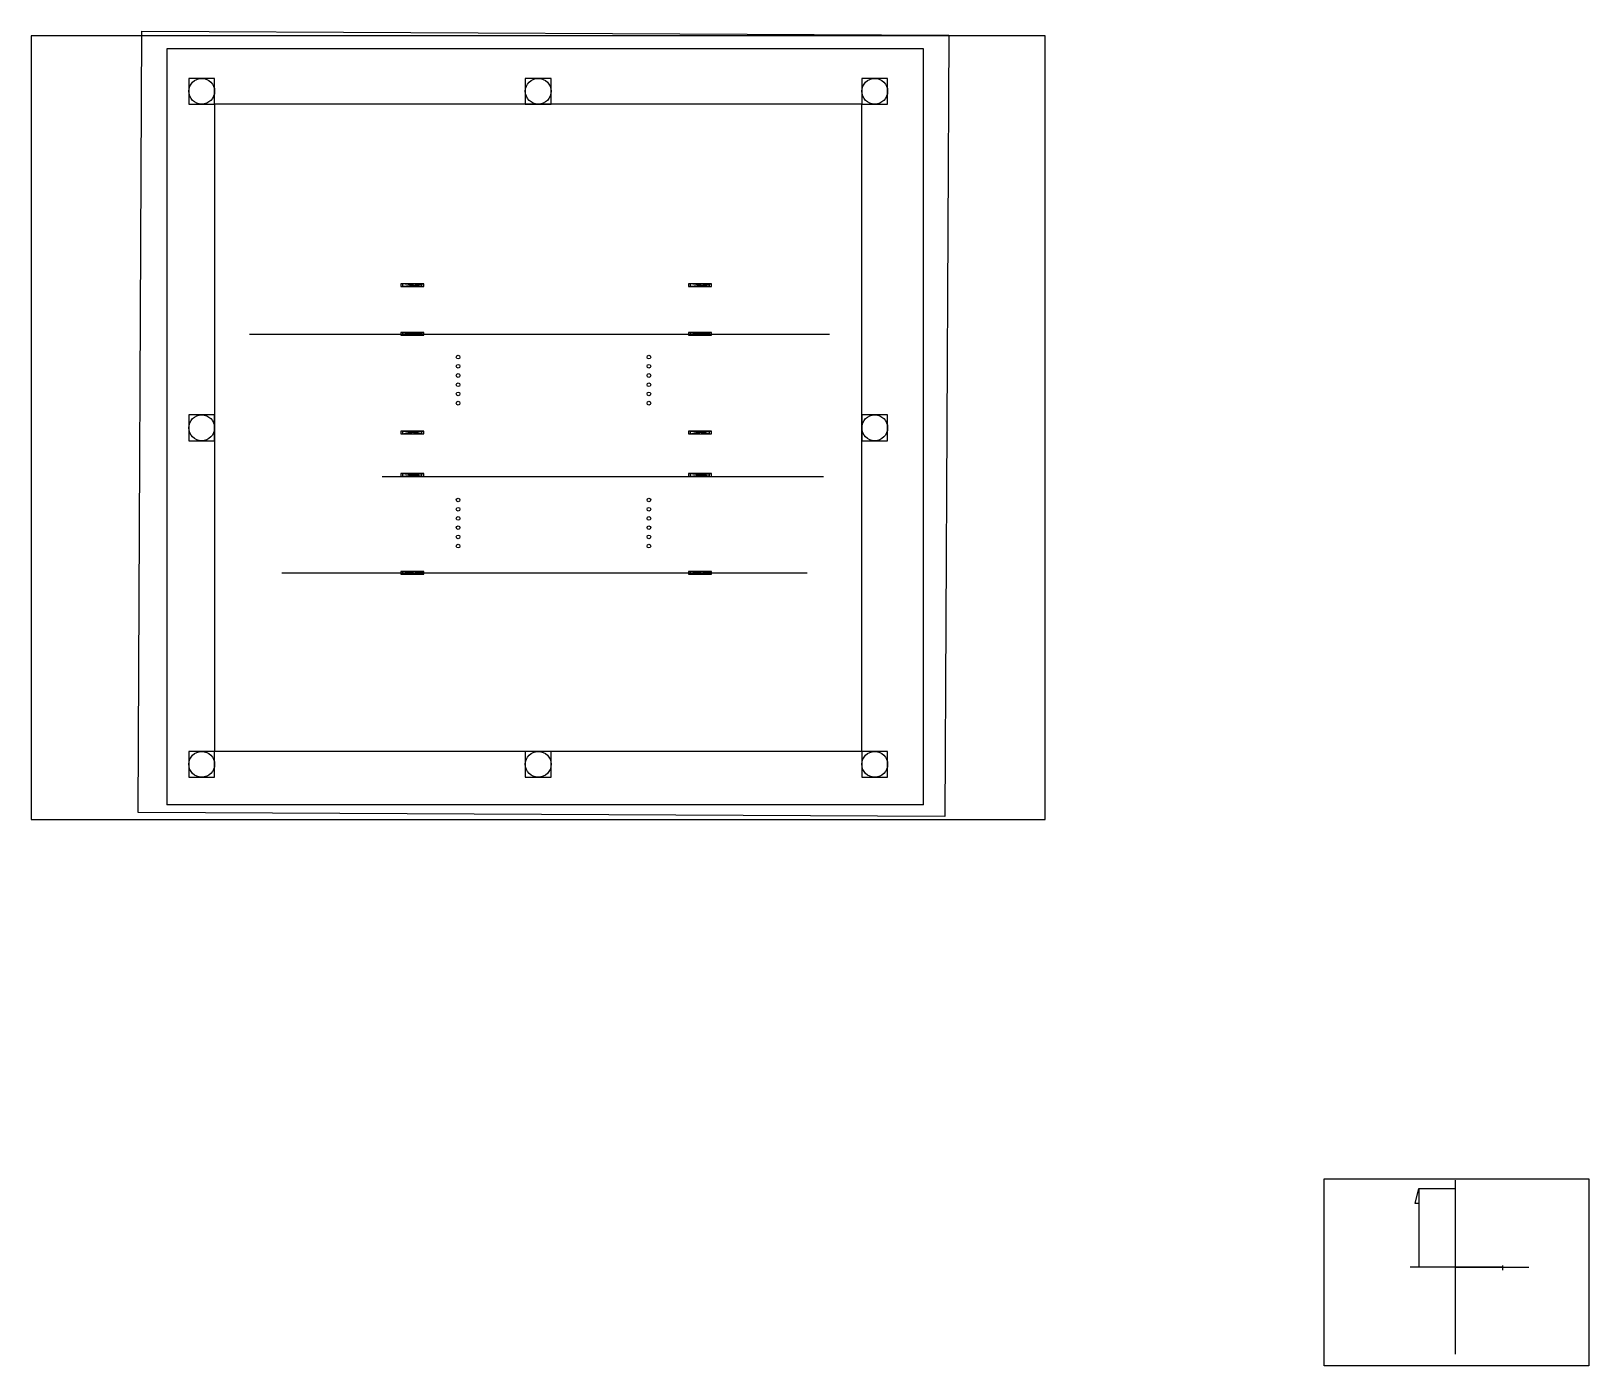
# Model space of a CAD drawing. Header units: inches. Extents: x 0 to 16.9, y -14.4 to 0.1.
import ezdxf

# ---------------------------------------------------------------- set-up
doc = ezdxf.new("R2010")
doc.units = ezdxf.units.IN
doc.header["$MEASUREMENT"] = 0
picture_1 = doc.add_image_def('image1.jpg', size_in_pixel=(1275, 1317))
picture_2 = doc.add_image_def('image2.png', size_in_pixel=(2000, 1413))

msp = doc.modelspace()

# ---------------------------------------------------------------- linework, layer by layer
for p, q in [((9.68, -0.14), (1.47, -0.14)), ((1.47, -0.14), (1.47, -8.34)), ((9.68, -8.34), (9.68, -0.14)), ((9.01, -0.74), (1.99, -0.74)), ((1.99, -0.74), (1.99, -7.76)), ((9.01, -7.76), (9.01, -0.74)), ((4.009, -2.717), (4.259, -2.687)), ((4.239, -2.715), (4.029, -2.69)), ((7.129, -2.717), (7.379, -2.687)), ((7.359, -2.715), (7.149, -2.69)), ((2.367, -3.233), (8.659, -3.233)), ((4.009, -3.247), (4.259, -3.217)), ((4.239, -3.245), (4.029, -3.22)), ((7.129, -3.247), (7.379, -3.217)), ((7.359, -3.245), (7.149, -3.22)), ((4.009, -4.317), (4.259, -4.287)), ((4.239, -4.315), (4.029, -4.29)), ((7.129, -4.317), (7.379, -4.287)), ((7.359, -4.315), (7.149, -4.29)), ((3.806, -4.778), (8.595, -4.778)), ((4.009, -4.777), (4.259, -4.747)), ((4.239, -4.775), (4.029, -4.75)), ((7.129, -4.777), (7.379, -4.747)), ((7.359, -4.775), (7.149, -4.75)), ((2.718, -5.822), (8.418, -5.822)), ((4.009, -5.837), (4.259, -5.807)), ((4.239, -5.835), (4.029, -5.81)), ((7.129, -5.837), (7.379, -5.807)), ((7.359, -5.835), (7.149, -5.81)), ((9.01, -7.76), (1.99, -7.76)), ((9.68, -8.34), (1.47, -8.34)), ((15.012, -12.664), (15.051, -12.502)), ((15.051, -12.502), (15.051, -12.664)), ((15.051, -12.502), (15.111, -12.502)), ((15.051, -12.502), (15.446, -12.502)), ((15.051, -12.502), (15.051, -13.354)), ((15.446, -12.411), (15.446, -14.296)), ((15.051, -12.664), (15.012, -12.664)), ((15.958, -13.335), (15.958, -13.385)), ((15.958, -13.354), (14.958, -13.354)), ((15.446, -13.354), (16.246, -13.354))]:
    msp.add_line(p, q)
for points in [[(0, 0), (0, -8.5), (11, -8.5), (11, 0)], [(1.99, -0.46), (1.71, -0.46), (1.71, -0.74), (1.99, -0.74)], [(5.64, -0.46), (5.36, -0.46), (5.36, -0.74), (5.64, -0.74)], [(9.29, -0.46), (9.01, -0.46), (9.01, -0.74), (9.29, -0.74)], [(4.259, -2.717), (4.259, -2.687), (4.009, -2.687), (4.009, -2.717)], [(7.379, -2.717), (7.379, -2.687), (7.129, -2.687), (7.129, -2.717)], [(4.259, -3.247), (4.259, -3.217), (4.009, -3.217), (4.009, -3.247)], [(7.379, -3.247), (7.379, -3.217), (7.129, -3.217), (7.129, -3.247)], [(1.99, -4.11), (1.71, -4.11), (1.71, -4.39), (1.99, -4.39)], [(9.29, -4.11), (9.01, -4.11), (9.01, -4.39), (9.29, -4.39)], [(4.259, -4.317), (4.259, -4.287), (4.009, -4.287), (4.009, -4.317)], [(7.379, -4.317), (7.379, -4.287), (7.129, -4.287), (7.129, -4.317)], [(4.259, -4.777), (4.259, -4.747), (4.009, -4.747), (4.009, -4.777)], [(7.379, -4.777), (7.379, -4.747), (7.129, -4.747), (7.129, -4.777)], [(4.259, -5.837), (4.259, -5.807), (4.009, -5.807), (4.009, -5.837)], [(7.379, -5.837), (7.379, -5.807), (7.129, -5.807), (7.129, -5.837)], [(1.99, -7.76), (1.71, -7.76), (1.71, -8.04), (1.99, -8.04)], [(5.64, -7.76), (5.36, -7.76), (5.36, -8.04), (5.64, -8.04)], [(9.29, -7.76), (9.01, -7.76), (9.01, -8.04), (9.29, -8.04)]]:
    msp.add_lwpolyline(points, close=True)
for points in [[(4.239, -2.715), (4.239, -2.69), (4.029, -2.69), (4.029, -2.715), (4.239, -2.715)], [(7.359, -2.715), (7.359, -2.69), (7.149, -2.69), (7.149, -2.715), (7.359, -2.715)], [(4.239, -3.245), (4.239, -3.22), (4.029, -3.22), (4.029, -3.245), (4.239, -3.245)], [(7.359, -3.245), (7.359, -3.22), (7.149, -3.22), (7.149, -3.245), (7.359, -3.245)], [(4.239, -4.315), (4.239, -4.29), (4.029, -4.29), (4.029, -4.315), (4.239, -4.315)], [(7.359, -4.315), (7.359, -4.29), (7.149, -4.29), (7.149, -4.315), (7.359, -4.315)], [(4.239, -4.775), (4.239, -4.75), (4.029, -4.75), (4.029, -4.775), (4.239, -4.775)], [(7.359, -4.775), (7.359, -4.75), (7.149, -4.75), (7.149, -4.775), (7.359, -4.775)], [(4.239, -5.835), (4.239, -5.81), (4.029, -5.81), (4.029, -5.835), (4.239, -5.835)], [(7.359, -5.835), (7.359, -5.81), (7.149, -5.81), (7.149, -5.835), (7.359, -5.835)]]:
    msp.add_lwpolyline(points)
for centre, radius in [((1.85, -0.6), 0.14), ((5.5, -0.6), 0.14), ((9.15, -0.6), 0.14), ((4.631, -3.483), 0.02), ((6.701, -3.483), 0.02), ((4.631, -3.583), 0.02), ((4.631, -3.683), 0.02), ((6.701, -3.583), 0.02), ((6.701, -3.683), 0.02), ((4.631, -3.783), 0.02), ((4.631, -3.883), 0.02), ((6.701, -3.783), 0.02), ((6.701, -3.883), 0.02), ((4.631, -3.983), 0.02), ((6.701, -3.983), 0.02), ((1.85, -4.25), 0.14), ((9.15, -4.25), 0.14), ((4.631, -5.033), 0.02), ((6.701, -5.033), 0.02), ((4.631, -5.133), 0.02), ((4.631, -5.233), 0.02), ((6.701, -5.133), 0.02), ((6.701, -5.233), 0.02), ((4.631, -5.333), 0.02), ((6.701, -5.333), 0.02), ((4.631, -5.433), 0.02), ((4.631, -5.533), 0.02), ((6.701, -5.433), 0.02), ((6.701, -5.533), 0.02), ((1.85, -7.9), 0.14), ((5.5, -7.9), 0.14), ((9.15, -7.9), 0.14)]:
    msp.add_circle(centre, radius)

# ---------------------------------------------------------------- pictures from other files: only their frames are drawn
image = msp.add_image(picture_1, insert=(9.912, -8.466), size_in_units=(8.474, 8.753), rotation=89.711)
image.dxf.flags = 7
image = msp.add_image(picture_2, insert=(14.025, -14.424), size_in_units=(2.871, 2.028))
image.dxf.flags = 7

doc.saveas('drawing.dxf')
